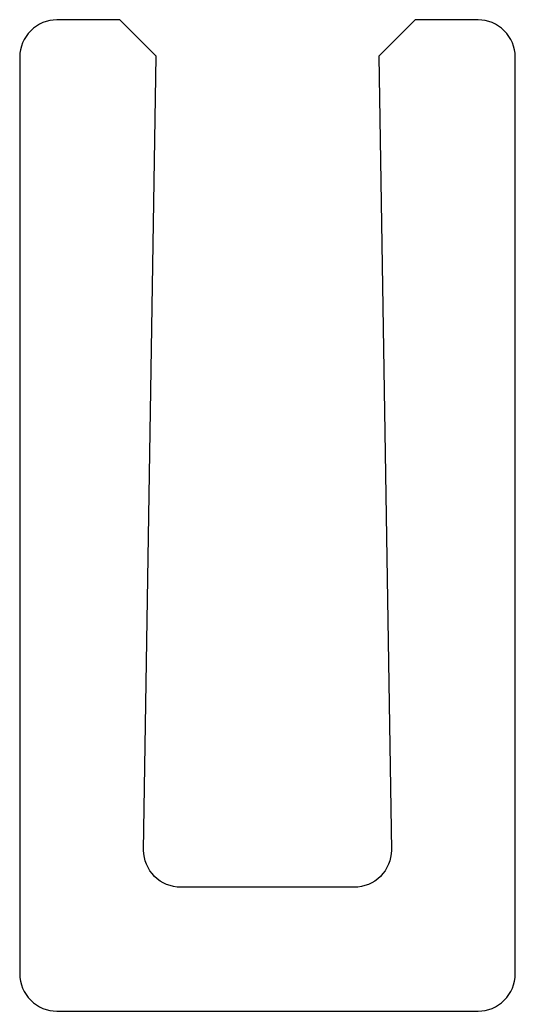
# Model space of a CAD drawing. Extents: x 479.06 to 483.06, y 28.61 to 36.61.
import ezdxf

# ---------------------------------------------------------------- set-up
doc = ezdxf.new("R2010")
doc.units = 0
doc.header["$LTSCALE"] = 0.1
doc.linetypes.add('CENTER', pattern=[1.25, 0.8, -0.15, 0.15, -0.15])
doc.layers.add('EKSEN', color=1, linetype='CENTER')

msp = doc.modelspace()

# ---------------------------------------------------------------- linework, layer by layer
at = {"layer": 'EKSEN', "color": 0, "linetype": 'BYBLOCK', "ltscale": 3}
msp.add_lwpolyline([(481.9553, 36.317), (482.0553, 29.9105, -0.414214), (481.7553, 29.6105), (480.3553, 29.6105, -0.414214), (480.0553, 29.9105), (480.1553, 36.317), (479.8618, 36.6105), (479.3553, 36.6105, 0.414214), (479.0553, 36.3105), (479.0553, 28.9105, 0.414214), (479.3553, 28.6105), (482.7553, 28.6105, 0.414214), (483.0553, 28.9105), (483.0553, 36.3105, 0.414214), (482.7553, 36.6105), (482.2488, 36.6105)], format="xyb", close=True, dxfattribs=at)

doc.saveas('drawing.dxf')
